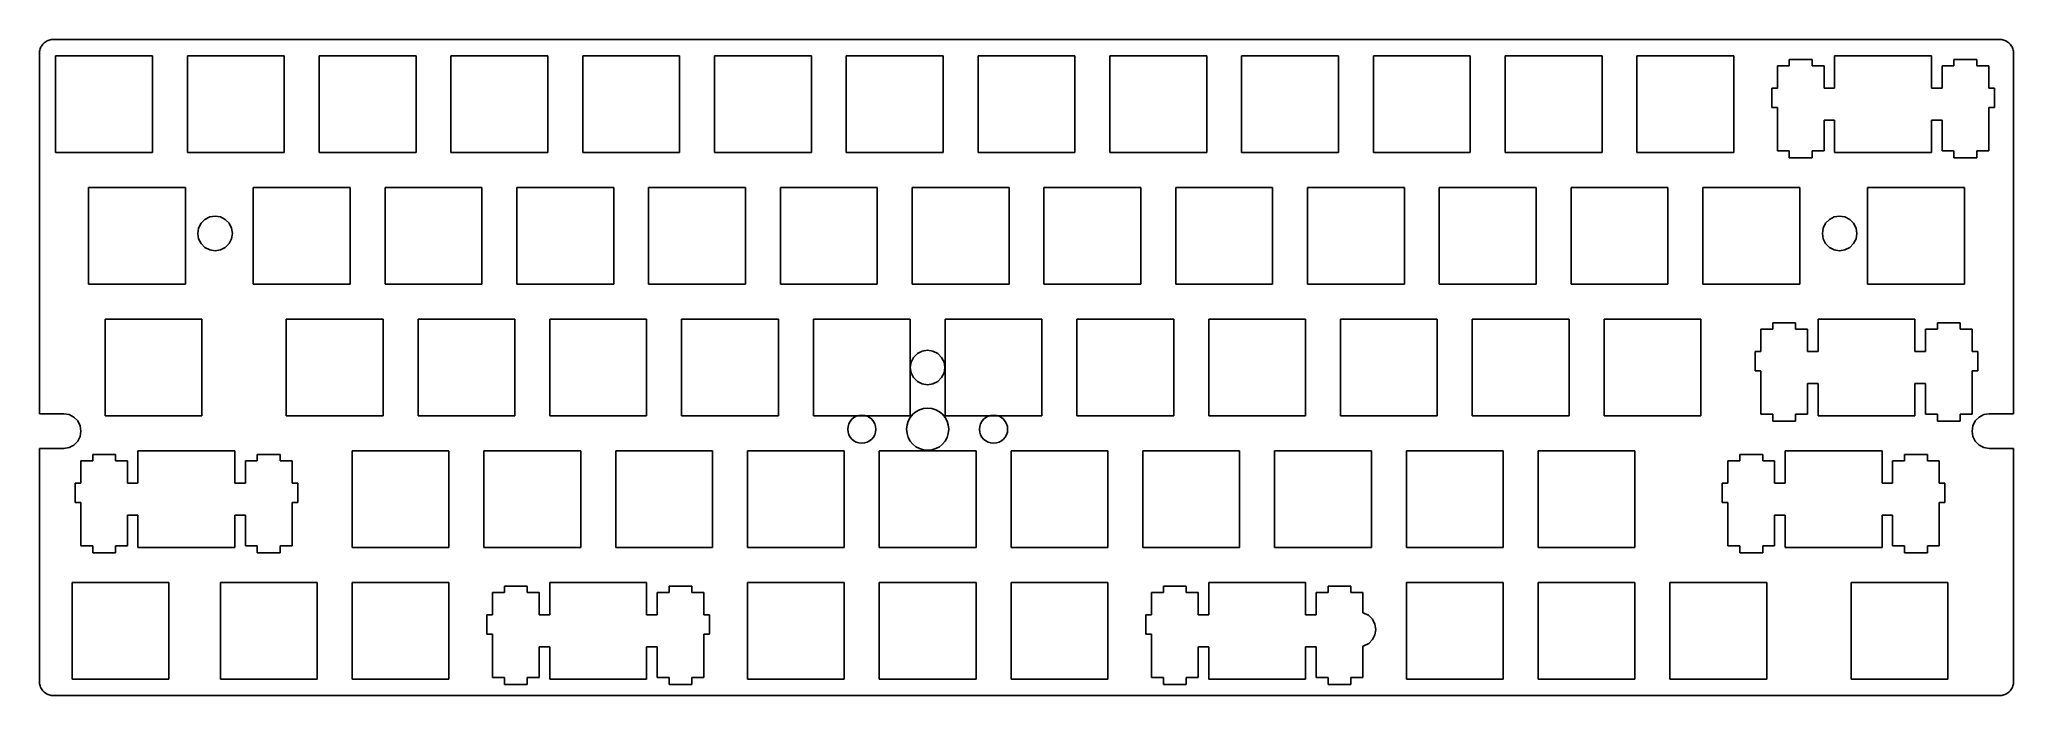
# Model space of a CAD drawing. Extents: x 0 to 285, y 0 to 95.
import ezdxf

# ---------------------------------------------------------------- set-up
doc = ezdxf.new("R2010")
doc.units = 0
doc.header["$MEASUREMENT"] = 0

msp = doc.modelspace()

# ---------------------------------------------------------------- linework, layer by layer
at = {"color": 0}
for p, q in [((0.312815, 94.0622), (0.389985, 94.1998)), ((0.389985, 94.1998), (0.4768, 94.331)), ((0.4768, 94.331), (0.574643, 94.4534)), ((0.574643, 94.4534), (0.680752, 94.5691)), ((0.680752, 94.5691), (0.796505, 94.6753)), ((0.796505, 94.6753), (0.919152, 94.773)), ((0.919152, 94.773), (1.05006, 94.8602)), ((1.05006, 94.8602), (1.18787, 94.9371)), ((1.18787, 94.9371), (1.32981, 95.002)), ((1.32981, 95.002), (1.47588, 95.057)), ((1.47588, 95.057), (1.62884, 95.0997)), ((1.62884, 95.0997), (1.7818, 95.1301)), ((1.7818, 95.1301), (1.9389, 95.148)), ((1.9389, 95.148), (2.096, 95.1548)), ((2.096, 95.1548), (283.471, 95.1548)), ((283.471, 95.1548), (283.626, 95.148)), ((283.626, 95.148), (283.782, 95.1301)), ((283.782, 95.1301), (283.936, 95.0997)), ((283.936, 95.0997), (284.089, 95.057)), ((284.089, 95.057), (284.236, 95.002)), ((284.236, 95.002), (284.377, 94.9371)), ((284.377, 94.9371), (284.514, 94.8602)), ((284.514, 94.8602), (284.645, 94.773)), ((284.645, 94.773), (284.769, 94.6753)), ((284.769, 94.6753), (284.885, 94.5691)), ((284.885, 94.5691), (284.991, 94.4534)), ((284.991, 94.4534), (285.09, 94.331)), ((285.09, 94.331), (285.175, 94.1998)), ((285.175, 94.1998), (285.253, 94.0622)), ((0.095085, 93.1541), (0.101975, 93.3111)), ((0.095085, 40.991), (0.095085, 93.1541)), ((0.101975, 93.3111), (0.119889, 93.4681)), ((0.119889, 93.4681), (0.150206, 93.6212)), ((0.150206, 93.6212), (0.192925, 93.774)), ((0.192925, 93.774), (0.248047, 93.92)), ((0.248047, 93.92), (0.312815, 94.0622)), ((2.43224, 92.7929), (16.4331, 92.7929)), ((2.43224, 78.7922), (2.43224, 92.7929)), ((16.4331, 92.7929), (16.4331, 78.7922)), ((21.4822, 92.7929), (35.4831, 92.7929)), ((21.4822, 78.7922), (21.4822, 92.7929)), ((35.4831, 92.7929), (35.4831, 78.7922)), ((40.5324, 92.7929), (54.5331, 92.7929)), ((40.5324, 78.7922), (40.5324, 92.7929)), ((54.5331, 92.7929), (54.5331, 78.7922)), ((59.581, 92.7929), (73.5817, 92.7929)), ((59.581, 78.7922), (59.581, 92.7929)), ((73.5817, 92.7929), (73.5817, 78.7922)), ((78.6324, 92.7929), (92.6331, 92.7929)), ((78.6324, 78.7922), (78.6324, 92.7929)), ((92.6331, 92.7929), (92.6331, 78.7922)), ((97.6824, 92.7929), (111.683, 92.7929)), ((97.6824, 78.7922), (97.6824, 92.7929)), ((111.683, 92.7929), (111.683, 78.7922)), ((116.732, 92.7929), (130.733, 92.7929)), ((116.732, 78.7922), (116.732, 92.7929)), ((130.733, 92.7929), (130.733, 78.7922)), ((135.782, 92.7929), (149.783, 92.7929)), ((135.782, 78.7922), (135.782, 92.7929)), ((149.783, 92.7929), (149.783, 78.7922)), ((154.831, 92.7929), (168.832, 92.7929)), ((154.831, 78.7922), (154.831, 92.7929)), ((168.832, 92.7929), (168.832, 78.7922)), ((173.882, 92.7929), (187.883, 92.7929)), ((173.882, 78.7922), (173.882, 92.7929)), ((187.883, 92.7929), (187.883, 78.7922)), ((192.931, 92.7929), (206.932, 92.7929)), ((192.931, 78.7922), (192.931, 92.7929)), ((206.932, 92.7929), (206.932, 78.7922)), ((211.982, 92.7929), (225.983, 92.7929)), ((211.982, 78.7922), (211.982, 92.7929)), ((225.983, 92.7929), (225.983, 78.7922)), ((231.032, 92.7929), (245.033, 92.7929)), ((231.032, 78.7922), (231.032, 92.7929)), ((245.033, 92.7929), (245.033, 78.7922)), ((253.056, 91.3225), (251.332, 91.3225)), ((251.332, 91.3225), (251.332, 88.0925)), ((256.357, 92.2433), (253.056, 92.2433)), ((253.056, 92.2433), (253.056, 91.3225)), ((256.357, 91.3225), (256.357, 92.2433)), ((258.082, 91.3225), (256.357, 91.3225)), ((258.082, 88.0925), (258.082, 91.3225)), ((259.606, 92.7929), (259.606, 88.0925)), ((273.607, 92.7929), (259.606, 92.7929)), ((273.607, 88.0925), (273.607, 92.7929)), ((276.856, 91.3225), (275.131, 91.3225)), ((275.131, 91.3225), (275.131, 88.0925)), ((280.157, 92.2433), (276.856, 92.2433)), ((276.856, 92.2433), (276.856, 91.3225)), ((280.157, 91.3225), (280.157, 92.2433)), ((281.882, 91.3225), (280.157, 91.3225)), ((281.882, 88.0925), (281.882, 91.3225)), ((285.253, 94.0622), (285.317, 93.92)), ((285.317, 93.92), (285.373, 93.774)), ((285.373, 93.774), (285.415, 93.6212)), ((285.415, 93.6212), (285.446, 93.4681)), ((285.446, 93.4681), (285.465, 93.3111)), ((285.465, 93.3111), (285.47, 93.1541)), ((285.47, 93.1541), (285.47, 40.991)), ((251.332, 88.0925), (250.508, 88.0925)), ((250.508, 88.0925), (250.508, 85.2921)), ((259.606, 88.0925), (258.082, 88.0925)), ((275.131, 88.0925), (273.607, 88.0925)), ((282.706, 88.0925), (281.882, 88.0925)), ((282.706, 85.2921), (282.706, 88.0925)), ((250.508, 85.2921), (251.332, 85.2921)), ((251.332, 85.2921), (251.332, 79.0208)), ((258.082, 79.0208), (258.082, 83.4926)), ((258.082, 83.4926), (259.606, 83.4926)), ((259.606, 83.4926), (259.606, 78.7922)), ((273.607, 78.7922), (273.607, 83.4926)), ((273.607, 83.4926), (275.131, 83.4926)), ((275.131, 83.4926), (275.131, 79.0208)), ((281.882, 79.0208), (281.882, 85.2921)), ((281.882, 85.2921), (282.706, 85.2921)), ((16.4331, 78.7922), (2.43224, 78.7922)), ((35.4831, 78.7922), (21.4822, 78.7922)), ((54.5331, 78.7922), (40.5324, 78.7922)), ((73.5817, 78.7922), (59.581, 78.7922)), ((92.6331, 78.7922), (78.6324, 78.7922)), ((111.683, 78.7922), (97.6824, 78.7922)), ((130.733, 78.7922), (116.732, 78.7922)), ((149.783, 78.7922), (135.782, 78.7922)), ((168.832, 78.7922), (154.831, 78.7922)), ((187.883, 78.7922), (173.882, 78.7922)), ((206.932, 78.7922), (192.931, 78.7922)), ((225.983, 78.7922), (211.982, 78.7922)), ((245.033, 78.7922), (231.032, 78.7922)), ((251.332, 79.0208), (253.056, 79.0208)), ((253.056, 79.0208), (253.056, 78.0426)), ((253.056, 78.0426), (256.357, 78.0426)), ((256.357, 78.0426), (256.357, 79.0208)), ((256.357, 79.0208), (258.082, 79.0208)), ((259.606, 78.7922), (273.607, 78.7922)), ((275.131, 79.0208), (276.856, 79.0208)), ((276.856, 79.0208), (276.856, 78.0426)), ((276.856, 78.0426), (280.157, 78.0426)), ((280.157, 78.0426), (280.157, 79.0208)), ((280.157, 79.0208), (281.882, 79.0208)), ((7.1961, 73.7429), (21.1956, 73.7429)), ((7.1961, 59.7422), (7.1961, 73.7429)), ((21.1956, 73.7429), (21.1956, 59.7422)), ((31.0059, 73.7429), (45.0067, 73.7429)), ((31.0059, 59.7422), (31.0059, 73.7429)), ((45.0067, 73.7429), (45.0067, 59.7422)), ((50.0574, 73.7429), (64.0581, 73.7429)), ((50.0574, 59.7422), (50.0574, 73.7429)), ((64.0581, 73.7429), (64.0581, 59.7422)), ((69.1074, 73.7429), (83.1081, 73.7429)), ((69.1074, 59.7422), (69.1074, 73.7429)), ((83.1081, 73.7429), (83.1081, 59.7422)), ((88.1574, 73.7429), (102.158, 73.7429)), ((88.1574, 59.7422), (88.1574, 73.7429)), ((102.158, 73.7429), (102.158, 59.7422)), ((107.206, 73.7429), (121.207, 73.7429)), ((107.206, 59.7422), (107.206, 73.7429)), ((121.207, 73.7429), (121.207, 59.7422)), ((126.257, 73.7429), (140.258, 73.7429)), ((126.257, 59.7422), (126.257, 73.7429)), ((140.258, 73.7429), (140.258, 59.7422)), ((145.306, 73.7429), (159.307, 73.7429)), ((145.306, 59.7422), (145.306, 73.7429)), ((159.307, 73.7429), (159.307, 59.7422)), ((164.357, 73.7429), (178.358, 73.7429)), ((164.357, 59.7422), (164.357, 73.7429)), ((178.358, 73.7429), (178.358, 59.7422)), ((183.407, 73.7429), (197.408, 73.7429)), ((183.407, 59.7422), (183.407, 73.7429)), ((197.408, 73.7429), (197.408, 59.7422)), ((202.456, 73.7429), (216.457, 73.7429)), ((202.456, 59.7422), (202.456, 73.7429)), ((216.457, 73.7429), (216.457, 59.7422)), ((221.507, 73.7429), (235.508, 73.7429)), ((221.507, 59.7422), (221.507, 73.7429)), ((235.508, 73.7429), (235.508, 59.7422)), ((240.556, 73.7429), (254.557, 73.7429)), ((240.556, 59.7422), (240.556, 73.7429)), ((254.557, 73.7429), (254.557, 59.7422)), ((264.37, 73.7429), (278.369, 73.7429)), ((264.37, 59.7422), (264.37, 73.7429)), ((278.369, 73.7429), (278.369, 59.7422)), ((23.4597, 68.5617), (23.1056, 67.8642)), ((24.0137, 69.1141), (23.4597, 68.5617)), ((24.7096, 69.4697), (24.0137, 69.1141)), ((25.4841, 69.5911), (24.7096, 69.4697)), ((26.2558, 69.4697), (25.4841, 69.5911)), ((26.953, 69.1141), (26.2558, 69.4697)), ((27.5029, 68.5617), (26.953, 69.1141)), ((27.8612, 67.8642), (27.5029, 68.5617)), ((258.309, 68.5617), (257.955, 67.8642)), ((258.863, 69.1141), (258.309, 68.5617)), ((259.559, 69.4697), (258.863, 69.1141)), ((260.332, 69.5911), (259.559, 69.4697)), ((261.105, 69.4697), (260.332, 69.5911)), ((261.801, 69.1141), (261.105, 69.4697)), ((262.355, 68.5617), (261.801, 69.1141)), ((262.709, 67.8642), (262.355, 68.5617)), ((23.1056, 67.8642), (22.9829, 67.0913)), ((22.9829, 67.0913), (23.1056, 66.3194)), ((23.1056, 66.3194), (23.4597, 65.6223)), ((27.5029, 65.6223), (27.8612, 66.3194)), ((27.9824, 67.0913), (27.8612, 67.8642)), ((27.8612, 66.3194), (27.9824, 67.0913)), ((257.955, 67.8642), (257.832, 67.0913)), ((257.832, 67.0913), (257.955, 66.3194)), ((257.955, 66.3194), (258.309, 65.6223)), ((262.355, 65.6223), (262.709, 66.3194)), ((262.832, 67.0913), (262.709, 67.8642)), ((262.709, 66.3194), (262.832, 67.0913)), ((23.4597, 65.6223), (24.0137, 65.0695)), ((24.0137, 65.0695), (24.7096, 64.7139)), ((24.7096, 64.7139), (25.4841, 64.5901)), ((25.4841, 64.5901), (26.2558, 64.7139)), ((26.2558, 64.7139), (26.953, 65.0695)), ((26.953, 65.0695), (27.5029, 65.6223)), ((258.309, 65.6223), (258.863, 65.0695)), ((258.863, 65.0695), (259.559, 64.7139)), ((259.559, 64.7139), (260.332, 64.5901)), ((260.332, 64.5901), (261.105, 64.7139)), ((261.105, 64.7139), (261.801, 65.0695)), ((261.801, 65.0695), (262.355, 65.6223)), ((21.1956, 59.7422), (7.1961, 59.7422)), ((45.0067, 59.7422), (31.0059, 59.7422)), ((64.0581, 59.7422), (50.0574, 59.7422)), ((83.1081, 59.7422), (69.1074, 59.7422)), ((102.158, 59.7422), (88.1574, 59.7422)), ((121.207, 59.7422), (107.206, 59.7422)), ((140.258, 59.7422), (126.257, 59.7422)), ((159.307, 59.7422), (145.306, 59.7422)), ((178.358, 59.7422), (164.357, 59.7422)), ((197.408, 59.7422), (183.407, 59.7422)), ((216.457, 59.7422), (202.456, 59.7422)), ((235.508, 59.7422), (221.507, 59.7422)), ((254.557, 59.7422), (240.556, 59.7422)), ((278.369, 59.7422), (264.37, 59.7422)), ((9.57598, 54.6915), (23.5768, 54.6915)), ((9.57598, 40.6922), (9.57598, 54.6915)), ((23.5768, 54.6915), (23.5768, 40.6922)), ((35.771, 54.6915), (49.7706, 54.6915)), ((35.771, 40.6922), (35.771, 54.6915)), ((49.7706, 54.6915), (49.7706, 40.6922)), ((54.8185, 54.6915), (68.8192, 54.6915)), ((54.8185, 40.6922), (54.8185, 54.6915)), ((68.8192, 54.6915), (68.8192, 40.6922)), ((73.8699, 54.6915), (87.8692, 54.6915)), ((73.8699, 40.6922), (73.8699, 54.6915)), ((87.8692, 54.6915), (87.8692, 40.6922)), ((92.9199, 54.6915), (106.919, 54.6915)), ((92.9199, 40.6922), (92.9199, 54.6915)), ((106.919, 54.6915), (106.919, 40.6922)), ((111.968, 54.6915), (125.971, 54.6915)), ((111.968, 40.6922), (111.968, 54.6915)), ((125.971, 54.6915), (125.971, 40.6922)), ((131.02, 54.6915), (145.019, 54.6915)), ((131.02, 40.6922), (131.02, 54.6915)), ((145.019, 54.6915), (145.019, 40.6922)), ((150.07, 54.6915), (164.069, 54.6915)), ((150.07, 40.6922), (150.07, 54.6915)), ((164.069, 54.6915), (164.069, 40.6922)), ((169.121, 54.6915), (183.121, 54.6915)), ((169.121, 40.6922), (169.121, 54.6915)), ((183.121, 54.6915), (183.121, 40.6922)), ((188.17, 54.6915), (202.169, 54.6915)), ((188.17, 40.6922), (188.17, 54.6915)), ((202.169, 54.6915), (202.169, 40.6922)), ((207.221, 54.6915), (221.221, 54.6915)), ((207.221, 40.6922), (207.221, 54.6915)), ((221.221, 54.6915), (221.221, 40.6922)), ((226.271, 54.6915), (240.271, 54.6915)), ((226.271, 40.6922), (226.271, 54.6915)), ((240.271, 54.6915), (240.271, 40.6922)), ((257.225, 54.6915), (257.225, 49.9925)), ((271.225, 54.6915), (257.225, 54.6915)), ((271.225, 49.9925), (271.225, 54.6915)), ((250.676, 53.2211), (248.951, 53.2211)), ((248.951, 53.2211), (248.951, 49.9925)), ((253.974, 54.1433), (250.676, 54.1433)), ((250.676, 54.1433), (250.676, 53.2211)), ((253.974, 53.2211), (253.974, 54.1433)), ((255.7, 53.2211), (253.974, 53.2211)), ((255.7, 49.9925), (255.7, 53.2211)), ((274.475, 53.2211), (272.751, 53.2211)), ((272.751, 53.2211), (272.751, 49.9925)), ((277.775, 54.1433), (274.475, 54.1433)), ((274.475, 54.1433), (274.475, 53.2211)), ((277.775, 53.2211), (277.775, 54.1433)), ((279.501, 53.2211), (277.775, 53.2211)), ((279.501, 49.9925), (279.501, 53.2211)), ((126.46, 49.1603), (126.103, 48.4643)), ((127.014, 49.7141), (126.46, 49.1603)), ((127.711, 50.0697), (127.014, 49.7141)), ((128.484, 50.1908), (127.711, 50.0697)), ((129.256, 50.0697), (128.484, 50.1908)), ((129.953, 49.7141), (129.256, 50.0697)), ((130.506, 49.1603), (129.953, 49.7141)), ((130.86, 48.4643), (130.506, 49.1603)), ((248.951, 49.9925), (248.127, 49.9925)), ((248.127, 49.9925), (248.127, 47.1911)), ((257.225, 49.9925), (255.7, 49.9925)), ((272.751, 49.9925), (271.225, 49.9925)), ((280.326, 49.9925), (279.501, 49.9925)), ((280.326, 47.1911), (280.326, 49.9925)), ((126.103, 48.4643), (125.983, 47.6913)), ((125.983, 47.6913), (126.103, 46.9194)), ((126.103, 46.9194), (126.46, 46.222)), ((126.46, 46.222), (127.014, 45.6696)), ((127.014, 45.6696), (127.711, 45.314)), ((129.256, 45.314), (129.953, 45.6696)), ((129.953, 45.6696), (130.506, 46.222)), ((130.506, 46.222), (130.86, 46.9194)), ((130.984, 47.6913), (130.86, 48.4643)), ((130.86, 46.9194), (130.984, 47.6913)), ((248.127, 47.1911), (248.951, 47.1911)), ((248.951, 47.1911), (248.951, 40.9222)), ((279.501, 40.9222), (279.501, 47.1911)), ((279.501, 47.1911), (280.326, 47.1911)), ((127.711, 45.314), (128.484, 45.1901)), ((128.484, 45.1901), (129.256, 45.314)), ((255.7, 40.9222), (255.7, 45.3926)), ((255.7, 45.3926), (257.225, 45.3926)), ((257.225, 45.3926), (257.225, 40.6922)), ((271.225, 40.6922), (271.225, 45.3926)), ((271.225, 45.3926), (272.751, 45.3926)), ((272.751, 45.3926), (272.751, 40.9222)), ((3.59668, 40.991), (0.095085, 40.991)), ((4.36838, 40.87), (3.59668, 40.991)), ((5.0643, 40.5144), (4.36838, 40.87)), ((5.61689, 39.9616), (5.0643, 40.5144)), ((5.97242, 39.2645), (5.61689, 39.9616)), ((23.5768, 40.6922), (9.57598, 40.6922)), ((49.7706, 40.6922), (35.771, 40.6922)), ((68.8192, 40.6922), (54.8185, 40.6922)), ((87.8692, 40.6922), (73.8699, 40.6922)), ((106.919, 40.6922), (92.9199, 40.6922)), ((125.971, 40.6922), (111.968, 40.6922)), ((145.019, 40.6922), (131.02, 40.6922)), ((164.069, 40.6922), (150.07, 40.6922)), ((183.121, 40.6922), (169.121, 40.6922)), ((202.169, 40.6922), (188.17, 40.6922)), ((221.221, 40.6922), (207.221, 40.6922)), ((240.271, 40.6922), (226.271, 40.6922)), ((248.951, 40.9222), (250.676, 40.9222)), ((250.676, 40.9222), (250.676, 39.9411)), ((253.974, 39.9411), (253.974, 40.9222)), ((253.974, 40.9222), (255.7, 40.9222)), ((257.225, 40.6922), (271.225, 40.6922)), ((272.751, 40.9222), (274.475, 40.9222)), ((274.475, 40.9222), (274.475, 39.9411)), ((277.775, 39.9411), (277.775, 40.9222)), ((277.775, 40.9222), (279.501, 40.9222)), ((279.947, 39.9616), (279.593, 39.2645)), ((280.501, 40.5144), (279.947, 39.9616)), ((281.197, 40.87), (280.501, 40.5144)), ((281.97, 40.991), (281.197, 40.87)), ((285.47, 40.991), (281.97, 40.991)), ((5.61689, 37.0223), (5.97242, 37.7183)), ((6.09505, 38.4912), (5.97242, 39.2645)), ((5.97242, 37.7183), (6.09505, 38.4912)), ((250.676, 39.9411), (253.974, 39.9411)), ((274.475, 39.9411), (277.775, 39.9411)), ((279.593, 39.2645), (279.47, 38.4926)), ((279.47, 38.4926), (279.593, 37.7183)), ((279.593, 37.7183), (279.947, 37.0223)), ((0.095085, 2.22691), (0.095085, 35.9914)), ((0.095085, 35.9914), (3.5953, 35.9914)), ((3.5953, 35.9914), (4.36838, 36.1128)), ((4.36838, 36.1128), (5.0643, 36.4684)), ((5.0643, 36.4684), (5.61689, 37.0223)), ((11.0877, 35.0931), (7.78866, 35.0931)), ((7.78866, 35.0931), (7.78866, 34.1726)), ((11.0877, 34.1726), (11.0877, 35.0931)), ((14.3371, 35.6429), (14.3371, 30.9411)), ((28.338, 35.6429), (14.3371, 35.6429)), ((28.338, 30.9411), (28.338, 35.6429)), ((34.8878, 35.0931), (31.5874, 35.0931)), ((31.5874, 35.0931), (31.5874, 34.1726)), ((34.8878, 34.1726), (34.8878, 35.0931)), ((45.296, 35.6429), (59.2956, 35.6429)), ((45.296, 21.6421), (45.296, 35.6429)), ((59.2956, 35.6429), (59.2956, 21.6421)), ((64.346, 35.6429), (78.3456, 35.6429)), ((64.346, 21.6421), (64.346, 35.6429)), ((78.3456, 35.6429), (78.3456, 21.6421)), ((83.396, 35.6429), (97.3956, 35.6429)), ((83.396, 21.6421), (83.396, 35.6429)), ((97.3956, 35.6429), (97.3956, 21.6421)), ((102.445, 35.6429), (116.444, 35.6429)), ((102.445, 21.6421), (102.445, 35.6429)), ((116.444, 35.6429), (116.444, 21.6421)), ((121.496, 35.6429), (135.496, 35.6429)), ((121.496, 21.6421), (121.496, 35.6429)), ((135.496, 35.6429), (135.496, 21.6421)), ((140.545, 35.6429), (154.544, 35.6429)), ((140.545, 21.6421), (140.545, 35.6429)), ((154.544, 35.6429), (154.544, 21.6421)), ((159.596, 35.6429), (173.596, 35.6429)), ((159.596, 21.6421), (159.596, 35.6429)), ((173.596, 35.6429), (173.596, 21.6421)), ((178.646, 35.6429), (192.646, 35.6429)), ((178.646, 21.6421), (178.646, 35.6429)), ((192.646, 35.6429), (192.646, 21.6421)), ((197.695, 35.6429), (211.694, 35.6429)), ((197.695, 21.6421), (197.695, 35.6429)), ((211.694, 35.6429), (211.694, 21.6421)), ((216.746, 35.6429), (230.746, 35.6429)), ((216.746, 21.6421), (216.746, 35.6429)), ((230.746, 35.6429), (230.746, 21.6421)), ((249.213, 35.0931), (245.914, 35.0931)), ((245.914, 35.0931), (245.914, 34.1726)), ((249.213, 34.1726), (249.213, 35.0931)), ((252.462, 35.6429), (252.462, 30.9411)), ((266.463, 35.6429), (252.462, 35.6429)), ((266.463, 30.9411), (266.463, 35.6429)), ((273.013, 35.0931), (269.712, 35.0931)), ((269.712, 35.0931), (269.712, 34.1726)), ((273.013, 34.1726), (273.013, 35.0931)), ((279.947, 37.0223), (280.501, 36.4684)), ((280.501, 36.4684), (281.197, 36.1128)), ((281.197, 36.1128), (281.97, 35.9914)), ((281.97, 35.9914), (285.47, 35.9914)), ((285.47, 35.9914), (285.47, 2.22691)), ((7.78866, 34.1726), (6.06337, 34.1726)), ((6.06337, 34.1726), (6.06337, 30.9411)), ((12.813, 34.1726), (11.0877, 34.1726)), ((12.813, 30.9411), (12.813, 34.1726)), ((31.5874, 34.1726), (29.8634, 34.1726)), ((29.8634, 34.1726), (29.8634, 30.9411)), ((36.613, 34.1726), (34.8878, 34.1726)), ((36.613, 30.9411), (36.613, 34.1726)), ((245.914, 34.1726), (244.187, 34.1726)), ((244.187, 34.1726), (244.187, 30.9411)), ((250.938, 34.1726), (249.213, 34.1726)), ((250.938, 30.9411), (250.938, 34.1726)), ((269.712, 34.1726), (267.987, 34.1726)), ((267.987, 34.1726), (267.987, 30.9411)), ((274.738, 34.1726), (273.013, 34.1726)), ((274.738, 30.9411), (274.738, 34.1726)), ((6.06337, 30.9411), (5.23794, 30.9411)), ((5.23794, 30.9411), (5.23794, 28.1423)), ((14.3371, 30.9411), (12.813, 30.9411)), ((29.8634, 30.9411), (28.338, 30.9411)), ((37.4385, 30.9411), (36.613, 30.9411)), ((37.4385, 28.1423), (37.4385, 30.9411)), ((244.187, 30.9411), (243.363, 30.9411)), ((243.363, 30.9411), (243.363, 28.1423)), ((252.462, 30.9411), (250.938, 30.9411)), ((267.987, 30.9411), (266.463, 30.9411)), ((275.562, 30.9411), (274.738, 30.9411)), ((275.562, 28.1423), (275.562, 30.9411)), ((5.23794, 28.1423), (6.06337, 28.1423)), ((6.06337, 28.1423), (6.06337, 21.8722)), ((12.813, 21.8722), (12.813, 26.3426)), ((12.813, 26.3426), (14.3371, 26.3426)), ((14.3371, 26.3426), (14.3371, 21.6421)), ((28.338, 21.6421), (28.338, 26.3426)), ((28.338, 26.3426), (29.8634, 26.3426)), ((29.8634, 26.3426), (29.8634, 21.8722)), ((36.613, 21.8722), (36.613, 28.1423)), ((36.613, 28.1423), (37.4385, 28.1423)), ((243.363, 28.1423), (244.187, 28.1423)), ((244.187, 28.1423), (244.187, 21.8722)), ((250.938, 21.8722), (250.938, 26.3426)), ((250.938, 26.3426), (252.462, 26.3426)), ((252.462, 26.3426), (252.462, 21.6421)), ((266.463, 21.6421), (266.463, 26.3426)), ((266.463, 26.3426), (267.987, 26.3426)), ((267.987, 26.3426), (267.987, 21.8722)), ((274.738, 21.8722), (274.738, 28.1423)), ((274.738, 28.1423), (275.562, 28.1423)), ((6.06337, 21.8722), (7.78866, 21.8722)), ((7.78866, 21.8722), (7.78866, 20.8925)), ((7.78866, 20.8925), (11.0877, 20.8925)), ((11.0877, 20.8925), (11.0877, 21.8722)), ((11.0877, 21.8722), (12.813, 21.8722)), ((14.3371, 21.6421), (28.338, 21.6421)), ((29.8634, 21.8722), (31.5874, 21.8722)), ((31.5874, 21.8722), (31.5874, 20.8925)), ((31.5874, 20.8925), (34.8878, 20.8925)), ((34.8878, 20.8925), (34.8878, 21.8722)), ((34.8878, 21.8722), (36.613, 21.8722)), ((59.2956, 21.6421), (45.296, 21.6421)), ((78.3456, 21.6421), (64.346, 21.6421)), ((97.3956, 21.6421), (83.396, 21.6421)), ((116.444, 21.6421), (102.445, 21.6421)), ((135.496, 21.6421), (121.496, 21.6421)), ((154.544, 21.6421), (140.545, 21.6421)), ((173.596, 21.6421), (159.596, 21.6421)), ((192.646, 21.6421), (178.646, 21.6421)), ((211.694, 21.6421), (197.695, 21.6421)), ((230.746, 21.6421), (216.746, 21.6421)), ((244.187, 21.8722), (245.914, 21.8722)), ((245.914, 21.8722), (245.914, 20.8925)), ((245.914, 20.8925), (249.213, 20.8925)), ((249.213, 20.8925), (249.213, 21.8722)), ((249.213, 21.8722), (250.938, 21.8722)), ((252.462, 21.6421), (266.463, 21.6421)), ((267.987, 21.8722), (269.712, 21.8722)), ((269.712, 21.8722), (269.712, 20.8925)), ((269.712, 20.8925), (273.013, 20.8925)), ((273.013, 20.8925), (273.013, 21.8722)), ((273.013, 21.8722), (274.738, 21.8722)), ((4.81348, 16.593), (18.813, 16.593)), ((4.81348, 2.59209), (4.81348, 16.593)), ((18.813, 16.593), (18.813, 2.59209)), ((26.2447, 16.593), (40.2442, 16.593)), ((26.2447, 2.59209), (26.2447, 16.593)), ((40.2442, 16.593), (40.2442, 2.59209)), ((45.296, 16.593), (59.2956, 16.593)), ((45.296, 2.59209), (45.296, 16.593)), ((59.2956, 16.593), (59.2956, 2.59209)), ((67.3199, 15.1226), (65.5959, 15.1226)), ((65.5959, 15.1226), (65.5959, 11.8925)), ((70.6205, 16.0431), (67.3199, 16.0431)), ((67.3199, 16.0431), (67.3199, 15.1226)), ((70.6205, 15.1226), (70.6205, 16.0431)), ((72.3456, 15.1226), (70.6205, 15.1226)), ((72.3456, 11.8925), (72.3456, 15.1226)), ((73.871, 16.593), (73.871, 11.8925)), ((87.8706, 16.593), (73.871, 16.593)), ((87.8706, 11.8925), (87.8706, 16.593)), ((91.12, 15.1226), (89.396, 15.1226)), ((89.396, 15.1226), (89.396, 11.8925)), ((94.4203, 16.0431), (91.12, 16.0431)), ((91.12, 16.0431), (91.12, 15.1226)), ((94.4203, 15.1226), (94.4203, 16.0431)), ((96.1457, 15.1226), (94.4203, 15.1226)), ((96.1457, 11.8925), (96.1457, 15.1226)), ((102.445, 16.593), (116.444, 16.593)), ((102.445, 2.59209), (102.445, 16.593)), ((116.444, 16.593), (116.444, 2.59209)), ((121.496, 16.593), (135.496, 16.593)), ((121.496, 2.59209), (121.496, 16.593)), ((135.496, 16.593), (135.496, 2.59209)), ((140.545, 16.593), (154.544, 16.593)), ((140.545, 2.59209), (140.545, 16.593)), ((154.544, 16.593), (154.544, 2.59209)), ((162.57, 15.1226), (160.846, 15.1226)), ((160.846, 15.1226), (160.846, 11.8925)), ((165.87, 16.0431), (162.57, 16.0431)), ((162.57, 16.0431), (162.57, 15.1226)), ((165.87, 15.1226), (165.87, 16.0431)), ((167.596, 15.1226), (165.87, 15.1226)), ((167.596, 11.8925), (167.596, 15.1226)), ((169.121, 16.593), (169.121, 11.8925)), ((183.121, 16.593), (169.121, 16.593)), ((183.121, 11.8925), (183.121, 16.593)), ((186.37, 15.1226), (184.646, 15.1226)), ((184.646, 15.1226), (184.646, 11.8925)), ((189.669, 16.0431), (186.37, 16.0431)), ((186.37, 16.0431), (186.37, 15.1226)), ((189.669, 15.1226), (189.669, 16.0431)), ((191.396, 15.1226), (189.669, 15.1226)), ((191.396, 12.1943), (191.396, 15.1226)), ((197.695, 16.593), (211.694, 16.593)), ((197.695, 2.59209), (197.695, 16.593)), ((211.694, 16.593), (211.694, 2.59209)), ((216.746, 16.593), (230.746, 16.593)), ((216.746, 2.59209), (216.746, 16.593)), ((230.746, 16.593), (230.746, 2.59209)), ((235.795, 16.593), (249.794, 16.593)), ((235.795, 2.59209), (235.795, 16.593)), ((249.794, 16.593), (249.794, 2.59209)), ((261.987, 16.593), (275.988, 16.593)), ((261.987, 2.59209), (261.987, 16.593)), ((275.988, 16.593), (275.988, 2.59209)), ((65.5959, 11.8925), (64.7707, 11.8925)), ((64.7707, 11.8925), (64.7707, 9.09228)), ((73.871, 11.8925), (72.3456, 11.8925)), ((89.396, 11.8925), (87.8706, 11.8925)), ((96.9712, 11.8925), (96.1457, 11.8925)), ((96.9712, 9.09228), (96.9712, 11.8925)), ((160.846, 11.8925), (160.021, 11.8925)), ((160.021, 11.8925), (160.021, 9.09228)), ((169.121, 11.8925), (167.596, 11.8925)), ((184.646, 11.8925), (183.121, 11.8925)), ((191.556, 12.1695), (191.396, 12.1943)), ((192.098, 11.8925), (191.556, 12.1695)), ((192.221, 11.8925), (192.098, 11.8925)), ((192.221, 11.8305), (192.221, 11.8925)), ((192.253, 11.8139), (192.221, 11.8305)), ((192.805, 11.2613), (192.253, 11.8139)), ((64.7707, 9.09228), (65.5959, 9.09228)), ((65.5959, 9.09228), (65.5959, 2.82222)), ((96.1457, 2.82222), (96.1457, 9.09228)), ((96.1457, 9.09228), (96.9712, 9.09228)), ((160.021, 9.09228), (160.846, 9.09228)), ((160.846, 9.09228), (160.846, 2.82222)), ((193.161, 10.564), (192.805, 11.2613)), ((192.805, 8.32196), (193.161, 9.01788)), ((193.282, 9.79096), (193.161, 10.564)), ((193.161, 9.01788), (193.282, 9.79096)), ((72.3456, 2.82222), (72.3456, 7.29259)), ((72.3456, 7.29259), (73.871, 7.29259)), ((73.871, 7.29259), (73.871, 2.59209)), ((87.8706, 2.59209), (87.8706, 7.29259)), ((87.8706, 7.29259), (89.396, 7.29259)), ((89.396, 7.29259), (89.396, 2.82222)), ((167.596, 2.82222), (167.596, 7.29259)), ((167.596, 7.29259), (169.121, 7.29259)), ((169.121, 7.29259), (169.121, 2.59209)), ((183.121, 2.59209), (183.121, 7.29259)), ((183.121, 7.29259), (184.646, 7.29259)), ((184.646, 7.29259), (184.646, 2.82222)), ((191.396, 7.38904), (191.556, 7.41384)), ((191.396, 2.82222), (191.396, 7.38904)), ((191.556, 7.41384), (192.253, 7.76799)), ((192.253, 7.76799), (192.805, 8.32196)), ((0.101975, 2.07257), (0.095085, 2.22691)), ((0.119889, 1.91685), (0.101975, 2.07257)), ((0.150206, 1.76251), (0.119889, 1.91685)), ((0.192925, 1.61093), (0.150206, 1.76251)), ((0.248047, 1.4621), (0.192925, 1.61093)), ((0.312815, 1.32154), (0.248047, 1.4621)), ((0.389985, 1.18511), (0.312815, 1.32154)), ((0.4768, 1.0542), (0.389985, 1.18511)), ((0.574643, 0.930176), (0.4768, 1.0542)), ((0.680752, 0.813043), (0.574643, 0.930176)), ((0.796505, 0.708311), (0.680752, 0.813043)), ((0.919152, 0.610471), (0.796505, 0.708311)), ((1.05006, 0.523656), (0.919152, 0.610471)), ((1.18787, 0.446486), (1.05006, 0.523656)), ((1.32981, 0.381716), (1.18787, 0.446486)), ((1.47588, 0.325217), (1.32981, 0.381716)), ((1.62884, 0.283876), (1.47588, 0.325217)), ((1.7818, 0.253559), (1.62884, 0.283876)), ((1.9389, 0.235645), (1.7818, 0.253559)), ((2.096, 0.227376), (1.9389, 0.235645)), ((283.471, 0.230132), (2.096, 0.227376)), ((18.813, 2.59209), (4.81348, 2.59209)), ((40.2442, 2.59209), (26.2447, 2.59209)), ((59.2956, 2.59209), (45.296, 2.59209)), ((65.5959, 2.82222), (67.3199, 2.82222)), ((67.3199, 2.82222), (67.3199, 1.84244)), ((67.3199, 1.84244), (70.6205, 1.84244)), ((70.6205, 1.84244), (70.6205, 2.82222)), ((70.6205, 2.82222), (72.3456, 2.82222)), ((73.871, 2.59209), (87.8706, 2.59209)), ((89.396, 2.82222), (91.12, 2.82222)), ((91.12, 2.82222), (91.12, 1.84244)), ((91.12, 1.84244), (94.4203, 1.84244)), ((94.4203, 1.84244), (94.4203, 2.82222)), ((94.4203, 2.82222), (96.1457, 2.82222)), ((116.444, 2.59209), (102.445, 2.59209)), ((135.496, 2.59209), (121.496, 2.59209)), ((154.544, 2.59209), (140.545, 2.59209)), ((160.846, 2.82222), (162.57, 2.82222)), ((162.57, 2.82222), (162.57, 1.84244)), ((162.57, 1.84244), (165.87, 1.84244)), ((165.87, 1.84244), (165.87, 2.82222)), ((165.87, 2.82222), (167.596, 2.82222)), ((169.121, 2.59209), (183.121, 2.59209)), ((184.646, 2.82222), (186.37, 2.82222)), ((186.37, 2.82222), (186.37, 1.84244)), ((186.37, 1.84244), (189.669, 1.84244)), ((189.669, 1.84244), (189.669, 2.82222)), ((189.669, 2.82222), (191.396, 2.82222)), ((211.694, 2.59209), (197.695, 2.59209)), ((230.746, 2.59209), (216.746, 2.59209)), ((249.794, 2.59209), (235.795, 2.59209)), ((275.988, 2.59209), (261.987, 2.59209)), ((283.626, 0.235645), (283.471, 0.230132)), ((283.782, 0.253559), (283.626, 0.235645)), ((283.936, 0.283876), (283.782, 0.253559)), ((284.089, 0.325217), (283.936, 0.283876)), ((284.236, 0.381716), (284.089, 0.325217)), ((284.377, 0.446486), (284.236, 0.381716)), ((284.514, 0.523656), (284.377, 0.446486)), ((284.645, 0.610471), (284.514, 0.523656)), ((284.769, 0.708311), (284.645, 0.610471)), ((284.885, 0.813043), (284.769, 0.708311)), ((284.991, 0.930176), (284.885, 0.813043)), ((285.09, 1.0542), (284.991, 0.930176)), ((285.175, 1.18511), (285.09, 1.0542)), ((285.253, 1.32154), (285.175, 1.18511)), ((285.317, 1.4621), (285.253, 1.32154)), ((285.373, 1.61093), (285.317, 1.4621)), ((285.415, 1.76251), (285.373, 1.61093)), ((285.446, 1.91685), (285.415, 1.76251)), ((285.465, 2.07257), (285.446, 1.91685)), ((285.47, 2.22691), (285.465, 2.07257))]:
    msp.add_line(p, q, dxfattribs=at)
for centre, radius in [((118.971148, 38.760907), 2.032), ((128.496148, 38.760907), 3.048), ((138.021148, 38.760907), 2.032)]:
    msp.add_circle(centre, radius)

doc.saveas('drawing.dxf')
